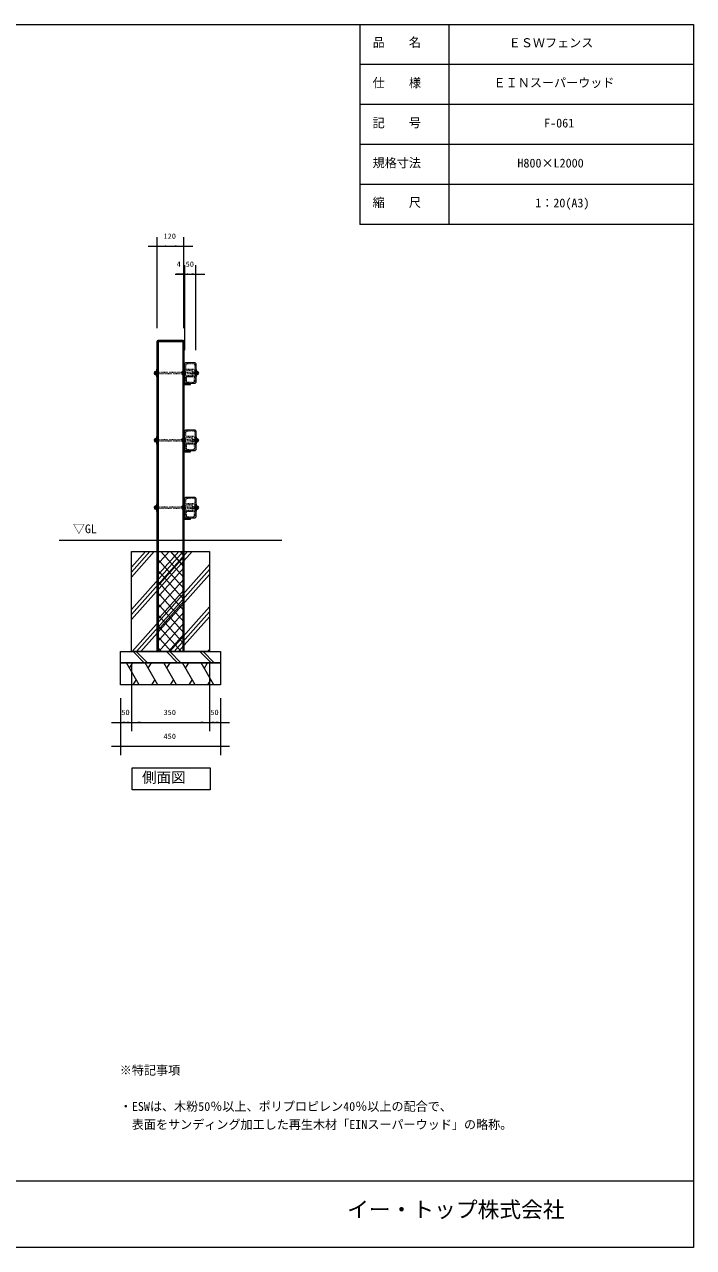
# Model space of a CAD drawing. Units: millimetres, scale not verified. Extents: x -3900 to 3900, y -2750 to 2750.
# Drawn here: x 893 to 3900, y -2750 to 2750 of the extents above; entities that cross this region are included whole.
import ezdxf
from ezdxf.enums import TextEntityAlignment as Align

# ---------------------------------------------------------------- set-up
doc = ezdxf.new("R2010")
doc.units = ezdxf.units.MM
doc.header["$LTSCALE"] = 20
doc.linetypes.add('USER5', pattern=[0.208282, 0.069427, -0.138855])
doc.layers.add('0-1_IMPORTED', color=30, linetype='Continuous', lineweight=18)
doc.styles.add('ＭＳ ゴシック', font='')
doc.styles.get('ＭＳ ゴシック').set_extended_font_data('MS Gothic')

msp = doc.modelspace()

# ---------------------------------------------------------------- linework, layer by layer
at = {"layer": '0-1_IMPORTED'}
for p, q in [((2400, 2750), (2400, 1850)), ((2800, 2750), (2800, 1850)), ((3900, 2570), (2400, 2570)), ((3900, 2390), (2400, 2390)), ((3900, 2210), (2400, 2210)), ((3900, 2030), (2400, 2030)), ((3900, 1850), (2400, 1850)), ((1489.5, 1324.92), (1609.5, 1324.92)), ((1494.5, 1329.92), (1494.5, -70.08)), ((1604.5, 1329.92), (1604.5, -70.08)), ((1483, 1189.57), (1483, 1175.27)), ((1483.71, 1182.42), (1487.29, 1182.42)), ((1602, 1186.16), (1607.5, 1186.16)), ((1602, 1178.68), (1607.5, 1178.68)), ((1613.5, 1172.42), (1609.5, 1176.42)), ((1613.5, 1172.42), (1613.5, 1192.42)), ((1669.29, 1182.42), (1665.71, 1182.42)), ((1670, 1176.41), (1670, 1188.43)), ((1483, 887.07), (1483, 872.77)), ((1602, 883.66), (1607.5, 883.66)), ((1613.5, 869.92), (1613.5, 889.92)), ((1670, 873.91), (1670, 885.93)), ((1483.71, 879.92), (1487.29, 879.92)), ((1602, 876.18), (1607.5, 876.18)), ((1613.5, 869.92), (1609.5, 873.92)), ((1669.29, 879.92), (1665.71, 879.92)), ((1483, 584.57), (1483, 570.27)), ((1483.71, 577.42), (1487.29, 577.42)), ((1602, 581.16), (1607.5, 581.16)), ((1602, 573.68), (1607.5, 573.68)), ((1613.5, 567.42), (1609.5, 571.42)), ((1613.5, 567.42), (1613.5, 587.42)), ((1669.29, 577.42), (1665.71, 577.42)), ((1670, 571.41), (1670, 583.43)), ((2049.5, 429.92), (1049.5, 429.92)), ((1374.5, 96.65), (1626.3, 379.92)), ((1374.5, 118.92), (1606.5, 379.92)), ((1374.5, 74.37), (1646.1, 379.92)), ((1374.5, 265.29), (1476.39, 379.92)), ((1374.5, 287.57), (1456.59, 379.92)), ((1374.5, 309.84), (1436.79, 379.92)), ((1489.5, 369.77), (1498.52, 379.92)), ((1489.5, 320.05), (1542.72, 379.92)), ((1489.5, 270.34), (1586.91, 379.92)), ((1489.5, 220.62), (1609.5, 355.62)), ((1609.5, 213.48), (1489.5, 348.48)), ((1609.5, 263.2), (1505.75, 379.92)), ((1609.5, 312.92), (1549.94, 379.92)), ((1609.5, 362.64), (1594.14, 379.92)), ((1376.21, -70.08), (1724.5, 321.75)), ((1396, -70.08), (1724.5, 299.48)), ((1415.8, -70.08), (1724.5, 277.21)), ((1489.5, 170.9), (1609.5, 305.9)), ((1609.5, 163.77), (1489.5, 298.77)), ((1489.5, 121.18), (1609.5, 256.18)), ((1609.5, 114.05), (1489.5, 249.05)), ((1489.5, 71.46), (1609.5, 206.46)), ((1609.5, 64.33), (1489.5, 199.33)), ((1489.5, 21.74), (1609.5, 156.74)), ((1609.5, 14.61), (1489.5, 149.61)), ((1545.91, -70.08), (1724.5, 130.83)), ((1489.5, -27.98), (1609.5, 107.02)), ((1609.5, -35.11), (1489.5, 99.89)), ((1496.27, -70.08), (1609.5, 57.31)), ((1565.71, -70.08), (1724.5, 108.56)), ((1585.51, -70.08), (1724.5, 86.29)), ((1596.39, -70.08), (1489.5, 50.17)), ((1552.2, -70.08), (1489.5, 0.46)), ((1540.46, -70.08), (1609.5, 7.59)), ((1508, -70.08), (1489.5, -49.26)), ((1584.66, -70.08), (1609.5, -42.13)), ((1381.36, -70.08), (1431.36, -120.08)), ((1395.5, -70.08), (1445.5, -120.08)), ((1531.36, -70.08), (1581.36, -120.08)), ((1545.5, -70.08), (1595.5, -120.08)), ((1681.36, -70.08), (1731.36, -120.08)), ((1695.5, -70.08), (1745.5, -120.08)), ((1715.62, -70.08), (1724.5, -60.08)), ((1408.63, -220.08), (1350.89, -120.08)), ((1365.33, -145.08), (1379.76, -120.08)), ((1492.63, -220.08), (1434.89, -120.08)), ((1449.33, -145.08), (1463.76, -120.08)), ((1576.63, -220.08), (1518.89, -120.08)), ((1533.33, -145.08), (1547.76, -120.08)), ((1660.63, -220.08), (1602.89, -120.08)), ((1617.33, -145.08), (1631.76, -120.08)), ((1744.63, -220.08), (1686.89, -120.08)), ((1701.33, -145.08), (1715.76, -120.08)), ((1394.19, -195.08), (1379.76, -220.08)), ((1478.19, -195.08), (1463.76, -220.08)), ((1562.19, -195.08), (1547.76, -220.08)), ((1646.19, -195.08), (1631.76, -220.08)), ((1730.19, -195.08), (1715.76, -220.08)), ((-3900, -2450), (3900, -2450))]:
    msp.add_line(p, q, dxfattribs=at)
at = {"layer": '0-1_IMPORTED', "color": 1}
for p, q in [((1489.5, 1384.74), (1489.5, 1793)), ((1609.5, 1384.74), (1609.5, 1793)), ((1449.5, 1753), (1489.5, 1753)), ((1489.5, 1753), (1609.5, 1753)), ((1609.5, 1753), (1649.5, 1753)), ((1609.5, 1384.74), (1609.5, 1667)), ((1613.5, 1284.92), (1613.5, 1667)), ((1613.5, 1284.92), (1613.5, 1667)), ((1663.5, 1284.92), (1663.5, 1667)), ((1569.5, 1627), (1609.5, 1627)), ((1573.5, 1627), (1613.5, 1627)), ((1609.5, 1627), (1576.83, 1627)), ((1609.5, 1627), (1613.5, 1627)), ((1613.5, 1627), (1663.5, 1627)), ((1613.5, 1627), (1653.5, 1627)), ((1663.5, 1627), (1703.5, 1627)), ((1374.5, -130.08), (1374.5, -428.41)), ((1374.5, -130.08), (1374.5, -428.41)), ((1724.5, -120.08), (1724.5, -428.41)), ((1724.5, -120.08), (1724.5, -428.41)), ((1324.5, -280.08), (1324.5, -428.41)), ((1324.5, -280.08), (1324.5, -536)), ((1774.5, -280.08), (1774.5, -428.41)), ((1774.5, -280.08), (1774.5, -536)), ((1284.5, -388.41), (1324.5, -388.41)), ((1324.5, -388.41), (1374.5, -388.41)), ((1334.5, -388.41), (1374.5, -388.41)), ((1374.5, -388.41), (1414.5, -388.41)), ((1374.5, -388.41), (1724.5, -388.41)), ((1684.5, -388.41), (1724.5, -388.41)), ((1724.5, -388.41), (1764.5, -388.41)), ((1724.5, -388.41), (1774.5, -388.41)), ((1774.5, -388.41), (1814.5, -388.41)), ((1284.5, -496), (1324.5, -496)), ((1324.5, -496), (1774.5, -496)), ((1774.5, -496), (1814.5, -496))]:
    msp.add_line(p, q, dxfattribs=at)
at = {"layer": '0-1_IMPORTED', "linetype": 'USER5'}
for p, q in [((1645, 1190.42), (1645, 1174.42)), ((1645, 887.92), (1645, 871.92)), ((1645, 585.42), (1645, 569.42))]:
    msp.add_line(p, q, dxfattribs=at)
at = {"layer": '0-1_IMPORTED'}
for points in [[(-3900, 2750), (3900, 2750), (3900, -2750), (-3900, -2750)], [(1494.5, 1329.92), (1604.5, 1329.92), (1609.5, 1324.74), (1609.5, -70.08), (1489.5, -70.08), (1489.5, 1324.74)], [(1609.5, 1210.92), (1609.5, 1130.92), (1639.5, 1130.92), (1639.5, 1134.92), (1613.5, 1134.92), (1613.5, 1210.92)], [(1618.5, 1229.92), (1658.5, 1229.92), (1663.5, 1224.92), (1663.5, 1139.92), (1658.5, 1134.92), (1618.5, 1134.92), (1613.5, 1139.92), (1613.5, 1224.92)], [(1483, 1191.42), (1488, 1191.42), (1488, 1173.42), (1483, 1173.42)], [(1488, 1199.92), (1489.5, 1199.92), (1489.5, 1164.92), (1488, 1164.92)], [(1602, 1188.62), (1602.75, 1189.92), (1607.5, 1189.92), (1607.5, 1174.92), (1602.75, 1174.92), (1602, 1176.22)], [(1607.5, 1172.42), (1609.5, 1172.42), (1609.5, 1192.42), (1607.5, 1192.42)], [(1663.5, 1198.42), (1665, 1198.42), (1665, 1166.42), (1663.5, 1166.42)], [(1665, 1190.42), (1670, 1190.42), (1670, 1174.42), (1665, 1174.42)], [(1483, 888.92), (1488, 888.92), (1488, 870.92), (1483, 870.92)], [(1488, 897.42), (1489.5, 897.42), (1489.5, 862.42), (1488, 862.42)], [(1602, 886.12), (1602.75, 887.42), (1607.5, 887.42), (1607.5, 872.42), (1602.75, 872.42), (1602, 873.72)], [(1607.5, 869.92), (1609.5, 869.92), (1609.5, 889.92), (1607.5, 889.92)], [(1609.5, 908.42), (1609.5, 828.42), (1639.5, 828.42), (1639.5, 832.42), (1613.5, 832.42), (1613.5, 908.42)], [(1618.5, 927.42), (1658.5, 927.42), (1663.5, 922.42), (1663.5, 837.42), (1658.5, 832.42), (1618.5, 832.42), (1613.5, 837.42), (1613.5, 922.42)], [(1663.5, 895.92), (1665, 895.92), (1665, 863.92), (1663.5, 863.92)], [(1665, 887.92), (1670, 887.92), (1670, 871.92), (1665, 871.92)], [(1609.5, 605.92), (1609.5, 525.92), (1639.5, 525.92), (1639.5, 529.92), (1613.5, 529.92), (1613.5, 605.92)], [(1618.5, 624.92), (1658.5, 624.92), (1663.5, 619.92), (1663.5, 534.92), (1658.5, 529.92), (1618.5, 529.92), (1613.5, 534.92), (1613.5, 619.92)], [(1483, 586.42), (1488, 586.42), (1488, 568.42), (1483, 568.42)], [(1488, 594.92), (1489.5, 594.92), (1489.5, 559.92), (1488, 559.92)], [(1602, 583.62), (1602.75, 584.92), (1607.5, 584.92), (1607.5, 569.92), (1602.75, 569.92), (1602, 571.22)], [(1607.5, 567.42), (1609.5, 567.42), (1609.5, 587.42), (1607.5, 587.42)], [(1663.5, 593.42), (1665, 593.42), (1665, 561.42), (1663.5, 561.42)], [(1665, 585.42), (1670, 585.42), (1670, 569.42), (1665, 569.42)], [(1374.5, 379.92), (1724.5, 379.92), (1724.5, -70.08), (1374.5, -70.08)], [(1324.5, -70.08), (1774.5, -70.08), (1774.5, -120.08), (1324.5, -120.08)], [(1324.5, -120.08), (1774.5, -120.08), (1774.5, -220.08), (1324.5, -220.08)], [(1376.86, -592.39), (1726.86, -592.39), (1726.86, -692.39), (1376.86, -692.39)]]:
    msp.add_lwpolyline(points, close=True, dxfattribs=at)
at = {"layer": '0-1_IMPORTED', "linetype": 'USER5'}
for points in [[(1658.5, 1219.92), (1658.5, 1198.92), (1618.5, 1198.92), (1618.5, 1219.92), (1623.5, 1224.92), (1653.5, 1224.92)], [(1489.5, 1185.88), (1608.85, 1185.88), (1608.85, 1178.96), (1489.5, 1178.96)], [(1608.85, 1186.42), (1613.5, 1191.07), (1613.5, 1173.77), (1608.85, 1178.42)], [(1609.5, 1186.42), (1663.5, 1186.42), (1663.5, 1178.42), (1609.5, 1178.42)], [(1658.5, 1194.92), (1658.5, 1169.92), (1618.5, 1169.92), (1618.5, 1194.92)], [(1658.5, 1144.92), (1658.5, 1165.92), (1618.5, 1165.92), (1618.5, 1144.92), (1623.5, 1139.92), (1653.5, 1139.92)], [(1657.5, 1145.34), (1657.5, 1164.92), (1619.5, 1164.92), (1619.5, 1145.34), (1623.91, 1140.92), (1653.09, 1140.92)], [(1658, 1186.42), (1644.5, 1186.42), (1644.5, 1178.42), (1658, 1178.42)], [(1489.5, 883.38), (1608.85, 883.38), (1608.85, 876.46), (1489.5, 876.46)], [(1608.85, 883.92), (1613.5, 888.57), (1613.5, 871.27), (1608.85, 875.92)], [(1609.5, 883.92), (1663.5, 883.92), (1663.5, 875.92), (1609.5, 875.92)], [(1658.5, 917.42), (1658.5, 896.42), (1618.5, 896.42), (1618.5, 917.42), (1623.5, 922.42), (1653.5, 922.42)], [(1658.5, 892.42), (1658.5, 867.42), (1618.5, 867.42), (1618.5, 892.42)], [(1658, 883.92), (1644.5, 883.92), (1644.5, 875.92), (1658, 875.92)], [(1658.5, 842.42), (1658.5, 863.42), (1618.5, 863.42), (1618.5, 842.42), (1623.5, 837.42), (1653.5, 837.42)], [(1657.5, 842.84), (1657.5, 862.42), (1619.5, 862.42), (1619.5, 842.84), (1623.91, 838.42), (1653.09, 838.42)], [(1658.5, 614.92), (1658.5, 593.92), (1618.5, 593.92), (1618.5, 614.92), (1623.5, 619.92), (1653.5, 619.92)], [(1489.5, 580.88), (1608.85, 580.88), (1608.85, 573.96), (1489.5, 573.96)], [(1608.85, 581.42), (1613.5, 586.07), (1613.5, 568.77), (1608.85, 573.42)], [(1609.5, 581.42), (1663.5, 581.42), (1663.5, 573.42), (1609.5, 573.42)], [(1658.5, 589.92), (1658.5, 564.92), (1618.5, 564.92), (1618.5, 589.92)], [(1658.5, 539.92), (1658.5, 560.92), (1618.5, 560.92), (1618.5, 539.92), (1623.5, 534.92), (1653.5, 534.92)], [(1657.5, 540.34), (1657.5, 559.92), (1619.5, 559.92), (1619.5, 540.34), (1623.91, 535.92), (1653.09, 535.92)], [(1658, 581.42), (1644.5, 581.42), (1644.5, 573.42), (1658, 573.42)]]:
    msp.add_lwpolyline(points, close=True, dxfattribs=at)
at = {"layer": '0-1_IMPORTED'}
for points in [[(1613.5, 1192.42), (1609.5, 1188.42), (1609.5, 1176.42)], [(1613.5, 889.92), (1609.5, 885.92), (1609.5, 873.92)], [(1613.5, 587.42), (1609.5, 583.42), (1609.5, 571.42)]]:
    msp.add_lwpolyline(points, dxfattribs=at)
for centre, radius, start, end in [((1483, 1182.42), 7.15, 90, 180), ((1483, 1182.42), 7.15, 180, 270), ((1670, 1182.42), 6.01, 0, 90), ((1670, 1182.42), 6.01, 270, 360), ((1483, 879.92), 7.15, 90, 180), ((1670, 879.92), 6.01, 0, 90), ((1483, 879.92), 7.15, 180, 270), ((1670, 879.92), 6.01, 270, 360), ((1483, 577.42), 7.15, 90, 180), ((1483, 577.42), 7.15, 180, 270), ((1670, 577.42), 6.01, 0, 90), ((1670, 577.42), 6.01, 270, 360)]:
    msp.add_arc(centre, radius, start, end, dxfattribs=at)
at = {"layer": '0-1_IMPORTED', "color": 1}
for points in [[(1489.5, 1753), (1529.5, 1756.5), (1529.5, 1749.5)], [(1609.5, 1753), (1569.5, 1749.5), (1569.5, 1756.5)], [(1613.5, 1627), (1573.5, 1623.5), (1573.5, 1630.5)], [(1609.5, 1627), (1649.5, 1630.5), (1649.5, 1623.5)], [(1613.5, 1627), (1653.5, 1630.5), (1653.5, 1623.5)], [(1663.5, 1627), (1623.5, 1623.5), (1623.5, 1630.5)], [(1324.5, -388.41), (1364.5, -384.91), (1364.5, -391.91)], [(1374.5, -388.41), (1334.5, -391.91), (1334.5, -384.91)], [(1374.5, -388.41), (1414.5, -384.91), (1414.5, -391.91)], [(1724.5, -388.41), (1684.5, -391.91), (1684.5, -384.91)], [(1724.5, -388.41), (1764.5, -384.91), (1764.5, -391.91)], [(1774.5, -388.41), (1734.5, -391.91), (1734.5, -384.91)], [(1324.5, -496), (1364.5, -492.5), (1364.5, -499.5)], [(1774.5, -496), (1734.5, -499.5), (1734.5, -492.5)]]:
    msp.add_solid(points, dxfattribs=at)

# ---------------------------------------------------------------- texts
at = {"layer": '0-1_IMPORTED', "color": 7, "style": 'ＭＳ ゴシック'}
for s, height, p in [('品\u3000\u3000名', 39.81, (2457.74, 2637.38)), ('ＥＳＷフェンス', 39.81, (3069.53, 2635.44)), ('仕\u3000\u3000様', 39.81, (2457.74, 2455.44)), ('ＥＩＮスーパーウッド', 39.81, (3001.51, 2456.04)), ('記\u3000\u3000号', 39.81, (2457.74, 2275.44)), ('F-061', 39.81, (3228.47, 2274.84)), ('規格寸法', 39.81, (2457.74, 2095.44)), ('H800×L2000', 39.81, (3108.44, 2094.84)), ('縮\u3000\u3000尺', 39.81, (2457.74, 1917.38)), ('1：20(A3)', 39.81, (3188.47, 1915.44)), ('120', 23.88, (1517.75, 1778.93)), ('4', 23.88, (1576.83, 1652.93)), ('50', 23.88, (1617.33, 1652.93)), ('▽GL', 39.38, (1110.64, 450.39)), ('50', 23.88, (1328.33, -362.48)), ('350', 23.88, (1517.75, -362.48)), ('50', 23.88, (1728.33, -362.48)), ('450', 23.88, (1517.75, -470.07)), ('側面図', 47.77, (1421.3, -674.09)), ('※特記事項', 39.81, (1321.03, -1984.52)), ('・ESWは、木粉50％以上、ポリプロピレン40％以上の配合で、', 39.81, (1321.03, -2147.41)), ('  表面をサンディング加工した再生木材「EINスーパーウッド」の略称。', 39.81, (1321.03, -2228.85)), ('イー・トップ株式会社', 71.65, (2343.11, -2636.38))]:
    msp.add_text(s, height=height, dxfattribs=at).set_placement(p, align=Align.BOTTOM_LEFT)

doc.saveas('drawing.dxf')
